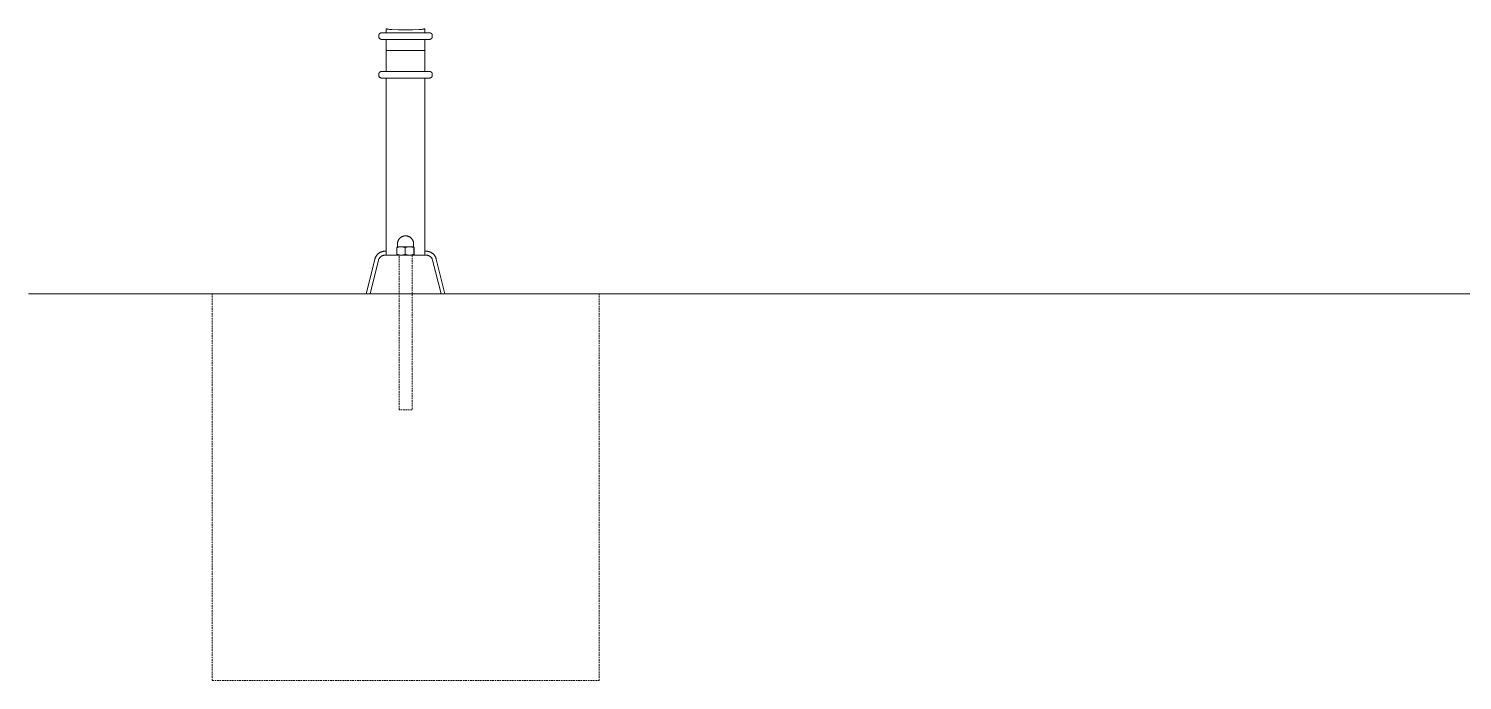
# Model space of a CAD drawing. Header units: millimetres. Extents: x -67 to 4862, y -244 to 3199.
# Drawn here: x -24 to 1088, y 2011 to 2517 of the extents above; entities that cross this region are included whole.
import ezdxf

# ---------------------------------------------------------------- set-up
doc = ezdxf.new("R2010")
doc.units = ezdxf.units.MM
doc.linetypes.add('HIDDEN', pattern=[1.905, 1.27, -0.635])
doc.layers.add('ZANO_R', color=7, linetype='Continuous', lineweight=0)
doc.layers.add('ZANO_R_przerywana', color=7, linetype='HIDDEN', lineweight=0)

msp = doc.modelspace()

# ---------------------------------------------------------------- linework, layer by layer
at = {"layer": 'ZANO_R'}
for p, q in [((248.9, 2513), (249, 2513)), ((249, 2513), (249, 2513.1)), ((249, 2513.1), (249.1, 2513.1)), ((249.1, 2513.1), (249.2, 2513.1)), ((249.2, 2513.1), (249.2, 2513.2)), ((249.2, 2513.2), (249.3, 2513.2)), ((249.3, 2513.2), (249.3, 2513.2)), ((249.3, 2513.2), (249.4, 2513.2)), ((249.4, 2513.2), (249.5, 2513.3)), ((249.5, 2513.3), (249.5, 2513.3)), ((249.5, 2513.3), (249.6, 2513.3)), ((249.6, 2513.3), (249.7, 2513.3)), ((249.7, 2513.3), (249.7, 2513.3)), ((249.7, 2513.3), (249.8, 2513.3)), ((249.8, 2513.3), (249.9, 2513.3)), ((249.9, 2513.3), (249.9, 2513.3)), ((249.9, 2513.3), (250, 2513.3)), ((287.5, 2513.3), (250, 2513.3)), ((253.8, 2514.8), (253.8, 2516.6)), ((253.8, 2516.6), (253.8, 2516.6)), ((253.8, 2516.6), (253.8, 2516.6)), ((253.8, 2516.6), (253.8, 2516.6)), ((253.8, 2516.6), (253.8, 2516.6)), ((253.8, 2516.6), (253.8, 2516.6)), ((253.8, 2516.6), (253.8, 2516.6)), ((253.8, 2516.6), (253.8, 2516.6)), ((253.8, 2516.6), (253.8, 2516.6)), ((253.8, 2516.6), (253.8, 2516.6)), ((253.8, 2516.6), (253.8, 2516.6)), ((253.8, 2516.6), (253.8, 2516.6)), ((253.8, 2516.6), (253.8, 2516.6)), ((253.8, 2516.6), (253.8, 2516.6)), ((253.8, 2516.6), (253.8, 2516.6)), ((253.8, 2516.6), (253.8, 2516.6)), ((253.8, 2516.6), (253.8, 2516.6)), ((253.8, 2516.6), (253.8, 2516.6)), ((253.8, 2516.6), (253.8, 2516.6)), ((253.8, 2516.6), (253.8, 2516.6)), ((253.8, 2516.6), (253.8, 2516.6)), ((253.8, 2516.6), (253.8, 2516.6)), ((253.8, 2516.6), (253.8, 2516.6)), ((253.8, 2516.6), (253.8, 2516.6)), ((253.8, 2516.6), (253.8, 2516.6)), ((253.8, 2516.6), (253.8, 2516.6)), ((253.8, 2516.6), (253.8, 2516.6)), ((253.8, 2516.6), (253.8, 2516.6)), ((253.8, 2516.6), (253.8, 2516.6)), ((253.8, 2516.6), (253.8, 2516.6)), ((253.8, 2516.6), (253.8, 2516.6)), ((253.8, 2516.6), (253.8, 2516.6)), ((253.8, 2516.6), (253.8, 2516.6)), ((253.8, 2516.6), (253.8, 2516.6)), ((253.8, 2516.6), (253.8, 2516.6)), ((253.8, 2516.6), (253.8, 2516.6)), ((253.8, 2516.6), (253.8, 2516.6)), ((253.8, 2516.6), (253.8, 2516.6)), ((253.8, 2516.6), (253.8, 2516.6)), ((253.8, 2516.6), (253.8, 2516.5)), ((253.8, 2516.5), (253.8, 2516.5)), ((253.8, 2516.5), (253.8, 2516.5)), ((253.8, 2516.5), (253.8, 2516.5)), ((253.8, 2516.5), (253.9, 2516.5)), ((253.8, 2513.3), (253.8, 2514.8)), ((253.9, 2516.5), (253.9, 2516.5)), ((253.9, 2516.5), (253.9, 2516.5)), ((253.9, 2516.5), (253.9, 2516.5)), ((253.9, 2516.5), (253.9, 2516.5)), ((253.9, 2516.5), (253.9, 2516.5)), ((253.9, 2516.5), (254, 2516.5)), ((254, 2516.5), (254, 2516.5)), ((254, 2516.5), (254, 2516.5)), ((254, 2516.5), (254.1, 2516.4)), ((254.1, 2516.4), (254.2, 2516.4)), ((254.2, 2516.4), (254.3, 2516.4)), ((254.3, 2516.4), (254.4, 2516.4)), ((254.4, 2516.4), (254.6, 2516.3)), ((254.6, 2516.3), (254.9, 2516.3)), ((254.9, 2516.3), (255.6, 2516.2)), ((255.6, 2516.2), (256.3, 2516.1)), ((256.3, 2516.1), (258.1, 2516)), ((258.1, 2516), (263.4, 2515.7)), ((263.4, 2515.7), (268.8, 2515.7)), ((268.8, 2515.7), (274.1, 2515.7)), ((274.1, 2515.7), (279.4, 2516)), ((279.4, 2516), (281.2, 2516.1)), ((281.2, 2516.1), (281.9, 2516.2)), ((281.9, 2516.2), (282.6, 2516.3)), ((282.6, 2516.3), (282.9, 2516.3)), ((282.9, 2516.3), (283.1, 2516.4)), ((283.1, 2516.4), (283.2, 2516.4)), ((283.2, 2516.4), (283.3, 2516.4)), ((283.3, 2516.4), (283.4, 2516.4)), ((283.4, 2516.4), (283.5, 2516.5)), ((283.5, 2516.5), (283.5, 2516.5)), ((283.5, 2516.5), (283.5, 2516.5)), ((283.5, 2516.5), (283.6, 2516.5)), ((283.6, 2516.5), (283.6, 2516.5)), ((283.6, 2516.5), (283.6, 2516.5)), ((283.6, 2516.5), (283.6, 2516.5)), ((283.6, 2516.5), (283.6, 2516.5)), ((283.6, 2516.5), (283.6, 2516.5)), ((283.6, 2516.5), (283.7, 2516.5)), ((283.7, 2516.5), (283.7, 2516.6)), ((283.7, 2516.6), (283.7, 2516.6)), ((283.7, 2516.6), (283.7, 2516.6)), ((283.7, 2516.6), (283.7, 2516.6)), ((283.7, 2516.6), (283.7, 2516.6)), ((283.7, 2516.6), (283.7, 2516.6)), ((283.7, 2516.6), (283.7, 2516.6)), ((283.7, 2516.6), (283.7, 2516.6)), ((283.7, 2516.6), (283.7, 2516.6)), ((283.7, 2516.6), (283.7, 2516.6)), ((283.7, 2516.6), (283.7, 2516.6)), ((283.7, 2516.6), (283.7, 2516.6)), ((283.7, 2516.6), (283.7, 2516.6)), ((283.7, 2516.6), (283.7, 2516.6)), ((283.7, 2516.6), (283.7, 2516.6)), ((283.7, 2516.6), (283.7, 2516.6)), ((283.7, 2516.6), (283.7, 2516.6)), ((283.7, 2516.6), (283.7, 2516.6)), ((283.7, 2516.6), (283.7, 2516.6)), ((283.7, 2516.6), (283.7, 2516.6)), ((283.7, 2516.6), (283.7, 2516.6)), ((283.7, 2516.6), (283.7, 2516.6)), ((283.7, 2516.6), (283.7, 2516.6)), ((283.7, 2516.6), (283.7, 2516.6)), ((283.7, 2516.6), (283.7, 2516.6)), ((283.7, 2516.6), (283.7, 2516.6)), ((283.7, 2516.6), (283.7, 2516.6)), ((283.7, 2516.6), (283.7, 2516.6)), ((283.7, 2516.5), (283.7, 2516.5)), ((283.7, 2516.5), (283.7, 2516.5)), ((283.7, 2516.5), (283.7, 2516.5)), ((283.7, 2514.8), (283.7, 2516.6)), ((283.7, 2516.6), (283.7, 2516.6)), ((283.7, 2516.6), (283.7, 2516.6)), ((283.7, 2516.6), (283.7, 2516.6)), ((283.7, 2516.6), (283.7, 2516.6)), ((283.7, 2516.6), (283.7, 2516.6)), ((283.7, 2516.6), (283.7, 2516.6)), ((283.7, 2516.6), (283.7, 2516.6)), ((283.7, 2516.6), (283.7, 2516.6)), ((283.7, 2516.6), (283.7, 2516.6)), ((283.7, 2516.6), (283.7, 2516.6)), ((283.7, 2516.6), (283.7, 2516.6)), ((283.7, 2513.3), (283.7, 2514.8)), ((287.6, 2513.3), (287.5, 2513.3)), ((287.7, 2513.3), (287.6, 2513.3)), ((287.6, 2513.3), (287.6, 2513.3)), ((287.8, 2513.3), (287.7, 2513.3)), ((287.9, 2513.3), (287.8, 2513.3)), ((287.8, 2513.3), (287.8, 2513.3)), ((288, 2513.3), (287.9, 2513.3)), ((288.1, 2513.2), (288, 2513.3)), ((288, 2513.3), (288, 2513.3)), ((288.2, 2513.2), (288.1, 2513.2)), ((288.3, 2513.2), (288.2, 2513.2)), ((288.2, 2513.2), (288.2, 2513.2)), ((288.4, 2513.1), (288.3, 2513.2)), ((288.5, 2513.1), (288.4, 2513.1)), ((288.4, 2513.1), (288.4, 2513.1)), ((288.5, 2513), (288.5, 2513.1)), ((288.6, 2513), (288.5, 2513)), ((248, 2511.6), (248, 2511.7)), ((248, 2511.7), (248.1, 2511.7)), ((248, 2511.5), (248, 2511.6)), ((248, 2511.4), (248, 2511.5)), ((248, 2511.5), (248, 2511.5)), ((248, 2511.3), (248, 2511.4)), ((248, 2510.3), (248, 2511.3)), ((248, 2510.3), (248, 2510.3)), ((248, 2510.3), (248, 2510.2)), ((248, 2510.2), (248, 2510.1)), ((248, 2510.1), (248, 2510.1)), ((248, 2510.1), (248, 2510)), ((248, 2510), (248.1, 2509.9)), ((248.1, 2512), (248.2, 2512.1)), ((248.1, 2511.9), (248.1, 2512)), ((248.1, 2511.8), (248.1, 2511.9)), ((248.1, 2511.9), (248.1, 2511.9)), ((248.1, 2511.7), (248.1, 2511.8)), ((248.1, 2509.9), (248.1, 2509.9)), ((248.1, 2509.9), (248.1, 2509.8)), ((248.1, 2509.8), (248.1, 2509.7)), ((248.1, 2509.7), (248.1, 2509.7)), ((248.1, 2509.7), (248.2, 2509.6)), ((248.2, 2512.2), (248.2, 2512.3)), ((248.2, 2512.3), (248.3, 2512.3)), ((248.2, 2512.1), (248.2, 2512.2)), ((248.2, 2512.1), (248.2, 2512.1)), ((248.2, 2509.6), (248.2, 2509.5)), ((248.2, 2509.5), (248.2, 2509.5)), ((248.2, 2509.5), (248.2, 2509.4)), ((248.2, 2509.4), (248.3, 2509.4)), ((248.3, 2512.4), (248.4, 2512.5)), ((248.3, 2512.3), (248.3, 2512.4)), ((248.3, 2512.4), (248.3, 2512.4)), ((248.3, 2509.4), (248.3, 2509.3)), ((248.3, 2509.3), (248.3, 2509.2)), ((248.3, 2509.2), (248.4, 2509.2)), ((248.4, 2512.5), (248.5, 2512.6)), ((248.4, 2512.5), (248.4, 2512.5)), ((248.4, 2509.2), (248.4, 2509.1)), ((248.4, 2509.1), (248.5, 2509.1)), ((248.5, 2512.6), (248.6, 2512.7)), ((248.5, 2512.6), (248.5, 2512.6)), ((248.5, 2509.1), (248.5, 2509)), ((248.5, 2509), (248.6, 2509)), ((248.6, 2512.7), (248.6, 2512.8)), ((248.6, 2512.8), (248.7, 2512.8)), ((248.6, 2512.7), (248.6, 2512.7)), ((248.6, 2509), (248.6, 2508.9)), ((248.6, 2508.9), (248.6, 2508.9)), ((248.6, 2508.9), (248.7, 2508.8)), ((248.7, 2512.8), (248.8, 2512.9)), ((248.7, 2508.8), (248.8, 2508.8)), ((248.8, 2512.9), (248.9, 2513)), ((248.8, 2512.9), (248.8, 2512.9)), ((248.8, 2508.8), (248.8, 2508.7)), ((248.8, 2508.7), (248.9, 2508.7)), ((248.9, 2513), (248.9, 2513)), ((248.9, 2508.7), (248.9, 2508.7)), ((248.9, 2508.7), (249, 2508.6)), ((249, 2508.6), (249, 2508.6)), ((249, 2508.6), (249.1, 2508.6)), ((249.1, 2508.6), (249.2, 2508.5)), ((249.2, 2508.5), (249.2, 2508.5)), ((249.2, 2508.5), (249.3, 2508.5)), ((249.3, 2508.5), (249.3, 2508.4)), ((249.3, 2508.4), (249.4, 2508.4)), ((249.4, 2508.4), (249.5, 2508.4)), ((249.5, 2508.4), (249.5, 2508.4)), ((249.5, 2508.4), (249.6, 2508.4)), ((249.6, 2508.4), (249.7, 2508.4)), ((249.7, 2508.4), (249.7, 2508.4)), ((249.7, 2508.4), (249.8, 2508.3)), ((249.8, 2508.3), (249.9, 2508.3)), ((249.9, 2508.3), (249.9, 2508.3)), ((249.9, 2508.3), (250, 2508.3)), ((287.5, 2508.3), (250, 2508.3)), ((253.8, 2499.8), (253.8, 2508.3)), ((283.7, 2499.8), (283.7, 2508.3)), ((287.6, 2508.3), (287.5, 2508.3)), ((287.7, 2508.3), (287.6, 2508.3)), ((287.6, 2508.3), (287.6, 2508.3)), ((287.8, 2508.4), (287.7, 2508.3)), ((287.9, 2508.4), (287.8, 2508.4)), ((287.8, 2508.4), (287.8, 2508.4)), ((288, 2508.4), (287.9, 2508.4)), ((288.1, 2508.4), (288, 2508.4)), ((288, 2508.4), (288, 2508.4)), ((288.2, 2508.4), (288.1, 2508.4)), ((288.3, 2508.5), (288.2, 2508.5)), ((288.2, 2508.5), (288.2, 2508.4)), ((288.4, 2508.5), (288.3, 2508.5)), ((288.5, 2508.6), (288.4, 2508.6)), ((288.4, 2508.6), (288.4, 2508.5)), ((288.6, 2508.7), (288.5, 2508.6)), ((288.5, 2508.6), (288.5, 2508.6)), ((288.7, 2512.9), (288.6, 2513)), ((288.6, 2513), (288.6, 2513)), ((288.7, 2508.7), (288.6, 2508.7)), ((288.6, 2508.7), (288.6, 2508.7)), ((288.8, 2512.9), (288.7, 2512.9)), ((288.8, 2508.8), (288.7, 2508.7)), ((288.8, 2512.8), (288.8, 2512.9)), ((288.9, 2512.8), (288.8, 2512.8)), ((288.9, 2508.9), (288.8, 2508.8)), ((288.8, 2508.8), (288.8, 2508.8)), ((288.9, 2512.7), (288.9, 2512.8)), ((289, 2512.7), (288.9, 2512.7)), ((289, 2509), (288.9, 2508.9)), ((288.9, 2508.9), (288.9, 2508.9)), ((289, 2512.6), (289, 2512.7)), ((289.1, 2512.5), (289, 2512.6)), ((289, 2512.6), (289, 2512.6)), ((289.1, 2509.1), (289, 2509.1)), ((289, 2509.1), (289, 2509)), ((289, 2509), (289, 2509)), ((289.2, 2512.4), (289.1, 2512.5)), ((289.1, 2512.5), (289.1, 2512.5)), ((289.2, 2509.2), (289.1, 2509.2)), ((289.1, 2509.2), (289.1, 2509.1)), ((289.2, 2512.3), (289.2, 2512.4)), ((289.2, 2512.4), (289.2, 2512.4)), ((289.3, 2512.3), (289.2, 2512.3)), ((289.3, 2509.4), (289.2, 2509.4)), ((289.2, 2509.4), (289.2, 2509.3)), ((289.2, 2509.3), (289.2, 2509.2)), ((289.3, 2512.2), (289.3, 2512.3)), ((289.3, 2512.1), (289.3, 2512.2)), ((289.4, 2512.1), (289.3, 2512.1)), ((289.4, 2509.6), (289.3, 2509.5)), ((289.3, 2509.5), (289.3, 2509.5)), ((289.3, 2509.5), (289.3, 2509.4)), ((289.4, 2512), (289.4, 2512.1)), ((289.4, 2511.9), (289.4, 2512)), ((289.4, 2511.8), (289.4, 2511.9)), ((289.4, 2511.9), (289.4, 2511.9)), ((289.5, 2511.7), (289.4, 2511.8)), ((289.5, 2509.9), (289.4, 2509.9)), ((289.4, 2509.9), (289.4, 2509.8)), ((289.4, 2509.8), (289.4, 2509.7)), ((289.4, 2509.7), (289.4, 2509.7)), ((289.4, 2509.7), (289.4, 2509.6)), ((289.5, 2511.6), (289.5, 2511.7)), ((289.5, 2511.7), (289.5, 2511.7)), ((289.5, 2511.5), (289.5, 2511.6)), ((289.5, 2511.4), (289.5, 2511.5)), ((289.5, 2511.5), (289.5, 2511.5)), ((289.5, 2511.3), (289.5, 2511.4)), ((289.5, 2510.3), (289.5, 2511.3)), ((289.5, 2510.3), (289.5, 2510.3)), ((289.5, 2510.3), (289.5, 2510.2)), ((289.5, 2510.2), (289.5, 2510.1)), ((289.5, 2510.1), (289.5, 2510.1)), ((289.5, 2510.1), (289.5, 2510)), ((289.5, 2510), (289.5, 2509.9)), ((253.8, 2499.8), (253.8, 2499.5)), ((283.7, 2499.8), (253.8, 2499.8)), ((253.8, 2495.3), (253.8, 2499.5)), ((253.8, 2495.3), (253.8, 2483.3)), ((283.7, 2499.8), (283.7, 2499.5)), ((283.7, 2495.3), (283.7, 2499.5)), ((283.7, 2495.3), (283.7, 2483.3)), ((248, 2481.6), (248, 2481.7)), ((248, 2481.7), (248.1, 2481.7)), ((248, 2481.5), (248, 2481.6)), ((248, 2481.4), (248, 2481.5)), ((248, 2481.5), (248, 2481.5)), ((248, 2481.3), (248, 2481.4)), ((248, 2480.3), (248, 2481.3)), ((248, 2480.3), (248, 2480.3)), ((248, 2480.3), (248, 2480.2)), ((248, 2480.2), (248, 2480.1)), ((248, 2480.1), (248, 2480.1)), ((248, 2480.1), (248, 2480)), ((248, 2480), (248.1, 2479.9)), ((248.1, 2482), (248.2, 2482.1)), ((248.1, 2481.9), (248.1, 2482)), ((248.1, 2481.8), (248.1, 2481.9)), ((248.1, 2481.9), (248.1, 2481.9)), ((248.1, 2481.7), (248.1, 2481.8)), ((248.1, 2479.9), (248.1, 2479.9)), ((248.1, 2479.9), (248.1, 2479.8)), ((248.1, 2479.8), (248.1, 2479.7)), ((248.1, 2479.7), (248.1, 2479.7)), ((248.2, 2482.2), (248.2, 2482.3)), ((248.2, 2482.3), (248.3, 2482.3)), ((248.2, 2482.1), (248.2, 2482.2)), ((248.2, 2482.1), (248.2, 2482.1)), ((248.3, 2482.4), (248.4, 2482.5)), ((248.3, 2482.3), (248.3, 2482.4)), ((248.3, 2482.4), (248.3, 2482.4)), ((248.4, 2482.5), (248.5, 2482.6)), ((248.4, 2482.5), (248.4, 2482.5)), ((248.5, 2482.6), (248.6, 2482.7)), ((248.5, 2482.6), (248.5, 2482.6)), ((248.6, 2482.7), (248.6, 2482.8)), ((248.6, 2482.8), (248.7, 2482.8)), ((248.6, 2482.7), (248.6, 2482.7)), ((248.7, 2482.8), (248.8, 2482.9)), ((248.8, 2482.9), (248.9, 2483)), ((248.8, 2482.9), (248.8, 2482.9)), ((248.9, 2483), (248.9, 2483)), ((248.9, 2483), (249, 2483)), ((249, 2483), (249, 2483.1)), ((249, 2483.1), (249.1, 2483.1)), ((249.1, 2483.1), (249.2, 2483.1)), ((249.2, 2483.1), (249.2, 2483.2)), ((249.2, 2483.2), (249.3, 2483.2)), ((249.3, 2483.2), (249.3, 2483.2)), ((249.3, 2483.2), (249.4, 2483.2)), ((249.4, 2483.2), (249.5, 2483.3)), ((249.5, 2483.3), (249.5, 2483.3)), ((249.5, 2483.3), (249.6, 2483.3)), ((249.6, 2483.3), (249.7, 2483.3)), ((249.7, 2483.3), (249.7, 2483.3)), ((249.7, 2483.3), (249.8, 2483.3)), ((249.8, 2483.3), (249.9, 2483.3)), ((249.9, 2483.3), (249.9, 2483.3)), ((249.9, 2483.3), (250, 2483.3)), ((287.5, 2483.3), (250, 2483.3)), ((287.6, 2483.3), (287.5, 2483.3)), ((287.7, 2483.3), (287.6, 2483.3)), ((287.6, 2483.3), (287.6, 2483.3)), ((287.8, 2483.3), (287.7, 2483.3)), ((287.9, 2483.3), (287.8, 2483.3)), ((287.8, 2483.3), (287.8, 2483.3)), ((288, 2483.3), (287.9, 2483.3)), ((288.1, 2483.2), (288, 2483.3)), ((288, 2483.3), (288, 2483.3)), ((288.2, 2483.2), (288.1, 2483.2)), ((288.3, 2483.2), (288.2, 2483.2)), ((288.2, 2483.2), (288.2, 2483.2)), ((288.4, 2483.1), (288.3, 2483.2)), ((288.5, 2483.1), (288.4, 2483.1)), ((288.4, 2483.1), (288.4, 2483.1)), ((288.5, 2483), (288.5, 2483.1)), ((288.6, 2483), (288.5, 2483)), ((288.7, 2482.9), (288.6, 2483)), ((288.6, 2483), (288.6, 2483)), ((288.8, 2482.9), (288.7, 2482.9)), ((288.8, 2482.8), (288.8, 2482.9)), ((288.9, 2482.8), (288.8, 2482.8)), ((288.9, 2482.7), (288.9, 2482.8)), ((289, 2482.7), (288.9, 2482.7)), ((289, 2482.6), (289, 2482.7)), ((289.1, 2482.5), (289, 2482.6)), ((289, 2482.6), (289, 2482.6)), ((289.2, 2482.4), (289.1, 2482.5)), ((289.1, 2482.5), (289.1, 2482.5)), ((289.2, 2482.3), (289.2, 2482.4)), ((289.2, 2482.4), (289.2, 2482.4)), ((289.3, 2482.3), (289.2, 2482.3)), ((289.3, 2482.2), (289.3, 2482.3)), ((289.3, 2482.1), (289.3, 2482.2)), ((289.4, 2482.1), (289.3, 2482.1)), ((289.4, 2482), (289.4, 2482.1)), ((289.4, 2481.9), (289.4, 2482)), ((289.4, 2481.8), (289.4, 2481.9)), ((289.4, 2481.9), (289.4, 2481.9)), ((289.5, 2481.7), (289.4, 2481.8)), ((289.5, 2479.9), (289.4, 2479.9)), ((289.4, 2479.9), (289.4, 2479.8)), ((289.4, 2479.8), (289.4, 2479.7)), ((289.4, 2479.7), (289.4, 2479.7)), ((289.5, 2481.6), (289.5, 2481.7)), ((289.5, 2481.7), (289.5, 2481.7)), ((289.5, 2481.5), (289.5, 2481.6)), ((289.5, 2481.4), (289.5, 2481.5)), ((289.5, 2481.5), (289.5, 2481.5)), ((289.5, 2481.3), (289.5, 2481.4)), ((289.5, 2480.3), (289.5, 2481.3)), ((289.5, 2480.3), (289.5, 2480.3)), ((289.5, 2480.3), (289.5, 2480.2)), ((289.5, 2480.2), (289.5, 2480.1)), ((289.5, 2480.1), (289.5, 2480.1)), ((289.5, 2480.1), (289.5, 2480)), ((289.5, 2480), (289.5, 2479.9)), ((248.1, 2479.7), (248.2, 2479.6)), ((248.2, 2479.6), (248.2, 2479.5)), ((248.2, 2479.5), (248.2, 2479.5)), ((248.2, 2479.5), (248.2, 2479.4)), ((248.2, 2479.4), (248.3, 2479.4)), ((248.3, 2479.4), (248.3, 2479.3)), ((248.3, 2479.3), (248.3, 2479.2)), ((248.3, 2479.2), (248.4, 2479.2)), ((248.4, 2479.2), (248.4, 2479.1)), ((248.4, 2479.1), (248.5, 2479.1)), ((248.5, 2479.1), (248.5, 2479)), ((248.5, 2479), (248.6, 2479)), ((248.6, 2479), (248.6, 2478.9)), ((248.6, 2478.9), (248.6, 2478.9)), ((248.6, 2478.9), (248.7, 2478.8)), ((248.7, 2478.8), (248.8, 2478.8)), ((248.8, 2478.8), (248.8, 2478.7)), ((248.8, 2478.7), (248.9, 2478.7)), ((248.9, 2478.7), (248.9, 2478.7)), ((248.9, 2478.7), (249, 2478.6)), ((249, 2478.6), (249, 2478.6)), ((249, 2478.6), (249.1, 2478.6)), ((249.1, 2478.6), (249.2, 2478.5)), ((249.2, 2478.5), (249.2, 2478.5)), ((249.2, 2478.5), (249.3, 2478.5)), ((249.3, 2478.5), (249.3, 2478.4)), ((249.3, 2478.4), (249.4, 2478.4)), ((249.4, 2478.4), (249.5, 2478.4)), ((249.5, 2478.4), (249.5, 2478.4)), ((249.5, 2478.4), (249.6, 2478.4)), ((249.6, 2478.4), (249.7, 2478.4)), ((249.7, 2478.4), (249.7, 2478.4)), ((249.7, 2478.4), (249.8, 2478.3)), ((249.8, 2478.3), (249.9, 2478.3)), ((249.9, 2478.3), (249.9, 2478.3)), ((249.9, 2478.3), (250, 2478.3)), ((287.5, 2478.3), (250, 2478.3)), ((253.8, 2478.3), (253.8, 2340.7)), ((283.7, 2478.3), (283.7, 2340.7)), ((287.6, 2478.3), (287.5, 2478.3)), ((287.7, 2478.3), (287.6, 2478.3)), ((287.6, 2478.3), (287.6, 2478.3)), ((287.8, 2478.4), (287.7, 2478.3)), ((287.9, 2478.4), (287.8, 2478.4)), ((287.8, 2478.4), (287.8, 2478.4)), ((288, 2478.4), (287.9, 2478.4)), ((288.1, 2478.4), (288, 2478.4)), ((288, 2478.4), (288, 2478.4)), ((288.2, 2478.4), (288.1, 2478.4)), ((288.3, 2478.5), (288.2, 2478.5)), ((288.2, 2478.5), (288.2, 2478.4)), ((288.4, 2478.5), (288.3, 2478.5)), ((288.5, 2478.6), (288.4, 2478.6)), ((288.4, 2478.6), (288.4, 2478.5)), ((288.6, 2478.7), (288.5, 2478.6)), ((288.5, 2478.6), (288.5, 2478.6)), ((288.7, 2478.7), (288.6, 2478.7)), ((288.6, 2478.7), (288.6, 2478.7)), ((288.8, 2478.8), (288.7, 2478.7)), ((288.9, 2478.9), (288.8, 2478.8)), ((288.8, 2478.8), (288.8, 2478.8)), ((289, 2479), (288.9, 2478.9)), ((288.9, 2478.9), (288.9, 2478.9)), ((289.1, 2479.1), (289, 2479.1)), ((289, 2479.1), (289, 2479)), ((289, 2479), (289, 2479)), ((289.2, 2479.2), (289.1, 2479.2)), ((289.1, 2479.2), (289.1, 2479.1)), ((289.3, 2479.4), (289.2, 2479.4)), ((289.2, 2479.4), (289.2, 2479.3)), ((289.2, 2479.3), (289.2, 2479.2)), ((289.4, 2479.6), (289.3, 2479.5)), ((289.3, 2479.5), (289.3, 2479.5)), ((289.3, 2479.5), (289.3, 2479.4)), ((289.4, 2479.7), (289.4, 2479.6)), ((262.1, 2346.7), (262.2, 2347.3)), ((262.4, 2346.8), (262.1, 2346.7)), ((262.1, 2341.4), (262.1, 2346.7)), ((262.2, 2347.3), (262.3, 2347.3)), ((262.3, 2347.3), (262.3, 2347.3)), ((262.3, 2347.3), (262.3, 2347.3)), ((262.3, 2347.3), (262.3, 2347.3)), ((262.3, 2347.3), (262.3, 2347.3)), ((262.3, 2347.3), (262.3, 2347.3)), ((262.3, 2347.3), (262.3, 2347.3)), ((262.3, 2347.3), (262.4, 2347.3)), ((262.4, 2347.3), (262.4, 2347.3)), ((262.4, 2347.3), (262.4, 2347.3)), ((262.4, 2347.3), (262.4, 2347.3)), ((262.4, 2347.3), (262.4, 2347.3)), ((262.4, 2347.3), (262.4, 2347.3)), ((262.4, 2347.3), (262.4, 2347.3)), ((262.4, 2347.3), (262.4, 2347.3)), ((262.4, 2347.3), (262.4, 2347.3)), ((262.4, 2347.3), (262.4, 2347.3)), ((262.4, 2347.3), (262.4, 2347.3)), ((262.4, 2347.3), (262.4, 2347.3)), ((262.4, 2347.3), (262.4, 2347.3)), ((262.4, 2347.3), (262.4, 2347.3)), ((262.4, 2347.3), (262.4, 2347.3)), ((262.4, 2347.3), (262.5, 2347.3)), ((262.4, 2347.3), (263, 2347.3)), ((262.7, 2346.9), (262.4, 2346.8)), ((262.5, 2350.2), (262.6, 2350.4)), ((262.5, 2350), (262.5, 2350.2)), ((262.5, 2349.8), (262.5, 2350)), ((262.5, 2349.6), (262.5, 2349.8)), ((262.5, 2347.4), (262.5, 2349.6)), ((262.5, 2347.3), (262.5, 2347.4)), ((262.5, 2347.4), (262.5, 2347.4)), ((262.5, 2347.4), (262.5, 2347.4)), ((262.5, 2347.4), (262.5, 2347.4)), ((262.5, 2347.4), (262.5, 2347.4)), ((262.5, 2347.4), (262.5, 2347.4)), ((262.5, 2347.4), (262.5, 2347.4)), ((262.5, 2347.4), (262.5, 2347.4)), ((262.5, 2347.4), (262.5, 2347.4)), ((262.5, 2347.4), (262.5, 2347.4)), ((262.5, 2347.4), (262.5, 2347.4)), ((262.5, 2347.4), (262.5, 2347.4)), ((262.5, 2347.4), (262.5, 2347.4)), ((262.5, 2347.4), (262.5, 2347.4)), ((262.5, 2347.4), (262.5, 2347.4)), ((262.5, 2347.4), (262.5, 2347.4)), ((262.5, 2347.4), (262.5, 2347.4)), ((262.5, 2347.4), (262.5, 2347.4)), ((262.5, 2347.4), (262.5, 2347.4)), ((262.5, 2347.4), (262.5, 2347.4)), ((262.5, 2347.4), (262.5, 2347.4)), ((262.5, 2347.4), (262.5, 2347.4)), ((262.5, 2347.3), (262.5, 2347.3)), ((262.5, 2347.3), (262.5, 2347.3)), ((262.5, 2347.3), (262.5, 2347.3)), ((262.5, 2347.3), (262.5, 2347.3)), ((262.5, 2347.3), (262.5, 2347.3)), ((262.5, 2347.3), (262.5, 2347.3)), ((262.6, 2350.8), (262.7, 2351)), ((262.6, 2350.6), (262.6, 2350.8)), ((262.6, 2350.4), (262.6, 2350.6)), ((262.7, 2351.2), (262.8, 2351.5)), ((262.7, 2351), (262.7, 2351.2)), ((263, 2347), (262.7, 2346.9)), ((262.8, 2351.5), (262.9, 2351.7)), ((262.9, 2351.9), (263, 2352.1)), ((262.9, 2351.7), (262.9, 2351.9)), ((263, 2352.1), (263.1, 2352.2)), ((263, 2347.3), (265.2, 2347.3)), ((263.4, 2347.1), (263, 2347)), ((263.1, 2352.2), (263.2, 2352.4)), ((263.2, 2352.4), (263.3, 2352.6)), ((263.3, 2352.6), (263.4, 2352.8)), ((263.4, 2352.8), (263.5, 2353)), ((263.7, 2347.2), (263.4, 2347.1)), ((263.5, 2353), (263.6, 2353.2)), ((263.6, 2353.2), (263.8, 2353.3)), ((264, 2347.2), (263.7, 2347.2)), ((263.8, 2353.3), (263.9, 2353.5)), ((263.9, 2353.5), (264, 2353.7)), ((264, 2353.7), (264.2, 2353.8)), ((264.3, 2347.2), (264, 2347.2)), ((264.2, 2353.8), (264.3, 2354)), ((264.3, 2354), (264.5, 2354.1)), ((264.6, 2347.3), (264.3, 2347.2)), ((264.5, 2354.1), (264.6, 2354.3)), ((264.6, 2354.3), (264.8, 2354.4)), ((265, 2347.3), (264.6, 2347.3)), ((264.8, 2354.4), (265, 2354.5)), ((265, 2354.5), (265.1, 2354.7)), ((265.3, 2347.3), (265, 2347.3)), ((265.1, 2354.7), (265.3, 2354.8)), ((265.3, 2354.8), (265.5, 2354.9)), ((265.6, 2347.3), (265.3, 2347.3)), ((265.4, 2347.3), (271.7, 2347.3)), ((265.5, 2354.9), (265.7, 2355)), ((265.9, 2347.3), (265.6, 2347.3)), ((265.7, 2355), (265.9, 2355.1)), ((265.9, 2355.1), (266.1, 2355.2)), ((266.3, 2347.2), (265.9, 2347.3)), ((266.1, 2355.2), (266.3, 2355.3)), ((266.3, 2355.3), (266.5, 2355.4)), ((266.6, 2347.2), (266.3, 2347.2)), ((266.5, 2355.4), (266.7, 2355.4)), ((266.9, 2347.2), (266.6, 2347.2)), ((266.7, 2355.4), (266.9, 2355.5)), ((266.9, 2355.5), (267.1, 2355.6)), ((267.2, 2347.1), (266.9, 2347.2)), ((267.1, 2355.6), (267.3, 2355.6)), ((267.5, 2347), (267.2, 2347.1)), ((267.3, 2355.6), (267.5, 2355.7)), ((267.5, 2355.7), (267.7, 2355.7)), ((267.8, 2346.9), (267.5, 2347)), ((267.7, 2355.7), (267.9, 2355.8)), ((268.1, 2346.8), (267.8, 2346.9)), ((267.9, 2355.8), (268.1, 2355.8)), ((268.1, 2355.8), (268.3, 2355.8)), ((268.5, 2346.7), (268.1, 2346.8)), ((268.3, 2355.8), (268.5, 2355.8)), ((268.5, 2355.8), (268.8, 2355.8)), ((268.8, 2346.8), (268.5, 2346.7)), ((268.5, 2346.7), (268.5, 2341.4)), ((268.8, 2355.8), (269, 2355.8)), ((269.1, 2346.9), (268.8, 2346.8)), ((269, 2355.8), (269.2, 2355.8)), ((269.4, 2347), (269.1, 2346.9)), ((269.2, 2355.8), (269.4, 2355.8)), ((269.4, 2355.8), (269.6, 2355.8)), ((269.8, 2347.1), (269.4, 2347)), ((269.6, 2355.8), (269.8, 2355.7)), ((269.8, 2355.7), (270, 2355.7)), ((270.1, 2347.2), (269.8, 2347.1)), ((270, 2355.7), (270.2, 2355.6)), ((270.4, 2347.2), (270.1, 2347.2)), ((270.2, 2355.6), (270.4, 2355.6)), ((270.4, 2355.6), (270.6, 2355.5)), ((270.8, 2347.2), (270.4, 2347.2)), ((270.6, 2355.5), (270.8, 2355.4)), ((270.8, 2355.4), (271, 2355.4)), ((271.1, 2347.3), (270.8, 2347.2)), ((271, 2355.4), (271.2, 2355.3)), ((271.4, 2347.3), (271.1, 2347.3)), ((271.2, 2355.3), (271.4, 2355.2)), ((271.4, 2355.2), (271.6, 2355.1)), ((271.8, 2347.3), (271.4, 2347.3)), ((271.6, 2355.1), (271.8, 2355)), ((271.8, 2355), (272, 2354.9)), ((272.1, 2347.3), (271.8, 2347.3)), ((271.9, 2347.3), (275.2, 2347.3)), ((272, 2354.9), (272.2, 2354.8)), ((272.5, 2347.3), (272.1, 2347.3)), ((272.2, 2354.8), (272.4, 2354.7)), ((272.4, 2354.7), (272.5, 2354.5)), ((272.5, 2354.5), (272.7, 2354.4)), ((272.8, 2347.2), (272.5, 2347.3)), ((272.7, 2354.4), (272.9, 2354.3)), ((273.1, 2347.2), (272.8, 2347.2)), ((272.9, 2354.3), (273, 2354.1)), ((273, 2354.1), (273.2, 2354)), ((273.5, 2347.2), (273.1, 2347.2)), ((273.2, 2354), (273.3, 2353.8)), ((273.3, 2353.8), (273.5, 2353.7)), ((273.5, 2353.7), (273.6, 2353.5)), ((273.8, 2347.1), (273.5, 2347.2)), ((273.6, 2353.5), (273.7, 2353.3)), ((273.7, 2353.3), (273.9, 2353.2)), ((274.1, 2347), (273.8, 2347.1)), ((273.9, 2353.2), (274, 2353)), ((274, 2353), (274.1, 2352.8)), ((274.1, 2352.8), (274.2, 2352.6)), ((274.5, 2346.9), (274.1, 2347)), ((274.2, 2352.6), (274.3, 2352.4)), ((274.3, 2352.4), (274.4, 2352.2)), ((274.4, 2352.2), (274.5, 2352.1)), ((274.5, 2352.1), (274.6, 2351.9)), ((274.8, 2346.8), (274.5, 2346.9)), ((274.6, 2351.9), (274.6, 2351.7)), ((274.6, 2351.7), (274.7, 2351.5)), ((274.7, 2351.5), (274.8, 2351.2)), ((274.8, 2351.2), (274.8, 2351)), ((274.8, 2351), (274.9, 2350.8)), ((275.1, 2346.7), (274.8, 2346.8)), ((274.9, 2350.8), (274.9, 2350.6)), ((274.9, 2350.6), (274.9, 2350.4)), ((274.9, 2350.4), (275, 2350.2)), ((275, 2350.2), (275, 2350)), ((275, 2350), (275, 2349.8)), ((275, 2349.8), (275, 2349.6)), ((275, 2349.6), (275, 2347.4)), ((275, 2347.4), (275, 2347.4)), ((275, 2347.4), (275, 2347.4)), ((275, 2347.4), (275, 2347.4)), ((275, 2347.4), (275, 2347.4)), ((275, 2347.4), (275, 2347.4)), ((275, 2347.4), (275, 2347.4)), ((275, 2347.4), (275, 2347.4)), ((275, 2347.4), (275, 2347.4)), ((275, 2347.4), (275, 2347.4)), ((275, 2347.4), (275, 2347.4)), ((275, 2347.4), (275, 2347.4)), ((275, 2347.4), (275, 2347.4)), ((275, 2347.4), (275, 2347.4)), ((275, 2347.4), (275, 2347.4)), ((275, 2347.4), (275, 2347.4)), ((275, 2347.4), (275, 2347.4)), ((275, 2347.4), (275, 2347.4)), ((275, 2347.4), (275, 2347.4)), ((275, 2347.4), (275, 2347.4)), ((275, 2347.4), (275, 2347.4)), ((275, 2347.4), (275, 2347.4)), ((275, 2347.4), (275, 2347.3)), ((275, 2347.3), (275, 2347.3)), ((275, 2347.3), (275, 2347.3)), ((275, 2347.3), (275, 2347.3)), ((275, 2347.3), (275, 2347.3)), ((275, 2347.3), (275, 2347.3)), ((275, 2347.3), (275.1, 2347.3)), ((275.1, 2347.3), (275.1, 2347.3)), ((275.1, 2347.3), (275.1, 2347.3)), ((275.1, 2347.3), (275.1, 2347.3)), ((275.1, 2347.3), (275.1, 2347.3)), ((275.1, 2347.3), (275.1, 2347.3)), ((275.1, 2347.3), (275.1, 2347.3)), ((275.1, 2347.3), (275.1, 2347.3)), ((275.1, 2347.3), (275.1, 2347.3)), ((275.1, 2347.3), (275.1, 2347.3)), ((275.1, 2347.3), (275.1, 2347.3)), ((275.1, 2347.3), (275.1, 2347.3)), ((275.1, 2347.3), (275.1, 2347.3)), ((275.1, 2347.3), (275.1, 2347.3)), ((275.1, 2347.3), (275.1, 2347.3)), ((275.1, 2347.3), (275.1, 2347.3)), ((275.2, 2347.3), (275.1, 2346.7)), ((275.1, 2341.4), (275.1, 2346.7)), ((275.4, 2346.7), (275.2, 2347.3)), ((275.4, 2341.4), (275.4, 2346.7)), ((238.3, 2310.9), (244.9, 2337.4)), ((241.3, 2310.7), (247.8, 2337)), ((244.9, 2337.6), (245, 2337.9)), ((244.9, 2337.4), (244.9, 2337.6)), ((245, 2337.9), (245.1, 2338.2)), ((245.1, 2338.4), (245.2, 2338.7)), ((245.1, 2338.2), (245.1, 2338.4)), ((245.2, 2338.7), (245.3, 2338.9)), ((245.3, 2338.9), (245.4, 2339.2)), ((245.4, 2339.2), (245.6, 2339.4)), ((245.6, 2339.4), (245.7, 2339.6)), ((245.7, 2339.6), (245.8, 2339.9)), ((245.8, 2339.9), (245.9, 2340.1)), ((245.9, 2340.1), (246.1, 2340.3)), ((246.1, 2340.3), (246.3, 2340.6)), ((246.3, 2340.6), (246.4, 2340.8)), ((246.4, 2340.8), (246.6, 2341)), ((246.6, 2341), (246.8, 2341.2)), ((246.8, 2341.2), (246.9, 2341.4)), ((246.9, 2341.4), (247.1, 2341.6)), ((247.1, 2341.6), (247.3, 2341.8)), ((247.3, 2341.8), (247.5, 2341.9)), ((247.5, 2341.9), (247.7, 2342.1)), ((247.7, 2342.1), (248, 2342.3)), ((248.1, 2337.9), (247.8, 2337.1)), ((247.8, 2337.1), (247.8, 2337)), ((248, 2342.3), (248.2, 2342.4)), ((248.1, 2337.9), (248.2, 2338)), ((248.1, 2337.9), (248.2, 2338)), ((248.2, 2342.4), (248.4, 2342.6)), ((248.2, 2338.1), (248.3, 2338.2)), ((248.3, 2338.2), (248.2, 2338.1)), ((248.2, 2338), (248.2, 2338.1)), ((248.2, 2338), (248.3, 2338.1)), ((248.3, 2338.3), (248.4, 2338.3)), ((248.4, 2338.3), (248.3, 2338.2)), ((248.3, 2338.1), (248.3, 2338.3)), ((248.4, 2342.6), (248.6, 2342.7)), ((248.4, 2338.3), (248.5, 2338.5)), ((248.5, 2338.5), (248.6, 2338.6)), ((248.6, 2342.7), (248.9, 2342.9)), ((248.6, 2338.6), (248.7, 2338.8)), ((248.7, 2338.8), (248.8, 2338.9)), ((248.8, 2338.9), (248.9, 2339)), ((248.9, 2342.9), (249.1, 2343)), ((248.9, 2339), (249, 2339.2)), ((249, 2339.2), (249.1, 2339.3)), ((249.1, 2343), (249.4, 2343.1)), ((249.1, 2339.3), (249.2, 2339.4)), ((249.2, 2339.4), (249.4, 2339.5)), ((249.4, 2343.1), (249.6, 2343.2)), ((249.4, 2339.5), (249.5, 2339.6)), ((249.5, 2339.6), (249.6, 2339.7)), ((249.6, 2343.2), (249.9, 2343.3)), ((249.6, 2339.7), (249.8, 2339.8)), ((249.8, 2339.8), (249.9, 2339.9)), ((249.9, 2343.3), (250.1, 2343.4)), ((249.9, 2339.9), (250.1, 2340)), ((250.1, 2343.4), (250.4, 2343.5)), ((250.1, 2340), (250.2, 2340.1)), ((250.2, 2340.1), (250.4, 2340.2)), ((250.4, 2343.5), (250.6, 2343.6)), ((250.4, 2340.2), (250.5, 2340.3)), ((250.5, 2340.3), (250.7, 2340.3)), ((250.6, 2343.6), (250.9, 2343.6)), ((250.7, 2340.3), (250.8, 2340.4)), ((250.8, 2340.4), (251, 2340.5)), ((250.9, 2343.6), (251.1, 2343.7)), ((251, 2340.5), (251.1, 2340.5)), ((251.1, 2343.7), (251.4, 2343.7)), ((251.1, 2340.5), (251.3, 2340.6)), ((251.3, 2340.6), (251.5, 2340.6)), ((251.4, 2343.7), (251.7, 2343.8)), ((251.5, 2340.6), (251.6, 2340.6)), ((251.6, 2340.6), (251.8, 2340.7)), ((251.7, 2343.8), (252, 2343.8)), ((251.8, 2340.7), (252, 2340.7)), ((252, 2343.8), (252.2, 2343.8)), ((252, 2340.7), (252.1, 2340.7)), ((252.1, 2340.7), (252.3, 2340.7)), ((252.2, 2343.8), (253.8, 2343.8)), ((252.3, 2340.7), (252.5, 2340.7)), ((252.5, 2340.7), (252.7, 2340.7)), ((252.7, 2340.7), (284.8, 2340.7)), ((261.8, 2340.8), (262.3, 2340.8)), ((262.4, 2341.3), (262.1, 2341.4)), ((262.2, 2340.8), (262.1, 2341.4)), ((262.3, 2340.8), (262.2, 2340.8)), ((262.3, 2340.8), (265.3, 2340.8)), ((262.7, 2341.2), (262.4, 2341.3)), ((263, 2341.1), (262.7, 2341.2)), ((263.4, 2341), (263, 2341.1)), ((263.7, 2341), (263.4, 2341)), ((264, 2340.9), (263.7, 2341)), ((264.3, 2340.9), (264, 2340.9)), ((264.6, 2340.8), (264.3, 2340.9)), ((265, 2340.8), (264.6, 2340.8)), ((265.3, 2340.8), (265, 2340.8)), ((265.3, 2340.8), (271.6, 2340.8)), ((265.6, 2340.8), (265.3, 2340.8)), ((265.9, 2340.8), (265.6, 2340.8)), ((266.3, 2340.9), (265.9, 2340.8)), ((266.6, 2340.9), (266.3, 2340.9)), ((266.9, 2341), (266.6, 2340.9)), ((267.2, 2341), (266.9, 2341)), ((267.5, 2341.1), (267.2, 2341)), ((267.8, 2341.2), (267.5, 2341.1)), ((268.1, 2341.3), (267.8, 2341.2)), ((268.5, 2341.4), (268.1, 2341.3)), ((268.5, 2341.4), (268.8, 2341.3)), ((268.8, 2341.3), (269.1, 2341.2)), ((269.1, 2341.2), (269.4, 2341.1)), ((269.4, 2341.1), (269.8, 2341)), ((269.8, 2341), (270.1, 2341)), ((270.1, 2341), (270.4, 2340.9)), ((270.4, 2340.9), (270.8, 2340.9)), ((270.8, 2340.9), (271.1, 2340.8)), ((271.1, 2340.8), (271.4, 2340.8)), ((271.4, 2340.8), (271.8, 2340.8)), ((271.8, 2340.8), (272.1, 2340.8)), ((271.9, 2340.8), (275.2, 2340.8)), ((272.1, 2340.8), (272.5, 2340.8)), ((272.5, 2340.8), (272.8, 2340.9)), ((272.8, 2340.9), (273.1, 2340.9)), ((273.1, 2340.9), (273.5, 2341)), ((273.5, 2341), (273.8, 2341)), ((273.8, 2341), (274.1, 2341.1)), ((274.1, 2341.1), (274.5, 2341.2)), ((274.5, 2341.2), (274.8, 2341.3)), ((274.8, 2341.3), (275.1, 2341.4)), ((275.1, 2341.4), (275.2, 2340.8)), ((275.2, 2340.8), (275.4, 2341.4)), ((275.3, 2340.8), (275.8, 2340.8)), ((283.7, 2343.8), (285, 2343.8)), ((284.8, 2340.7), (285, 2340.7)), ((285, 2343.8), (285.2, 2343.8)), ((285, 2340.7), (285.2, 2340.7)), ((285.2, 2343.8), (285.5, 2343.8)), ((285.2, 2340.7), (285.4, 2340.7)), ((285.4, 2340.7), (285.5, 2340.7)), ((285.5, 2343.8), (285.8, 2343.8)), ((285.5, 2340.7), (285.7, 2340.7)), ((285.7, 2340.7), (285.9, 2340.6)), ((285.8, 2343.8), (286.1, 2343.7)), ((285.9, 2340.6), (286, 2340.6)), ((286, 2340.6), (286.2, 2340.6)), ((286.1, 2343.7), (286.3, 2343.7)), ((286.2, 2340.6), (286.4, 2340.5)), ((286.3, 2343.7), (286.6, 2343.6)), ((286.4, 2340.5), (286.5, 2340.5)), ((286.5, 2340.5), (286.7, 2340.4)), ((286.6, 2343.6), (286.8, 2343.6)), ((286.7, 2340.4), (286.8, 2340.3)), ((286.8, 2343.6), (287.1, 2343.5)), ((286.8, 2340.3), (287, 2340.3)), ((287, 2340.3), (287.1, 2340.2)), ((287.1, 2343.5), (287.4, 2343.4)), ((287.1, 2340.2), (287.3, 2340.1)), ((287.3, 2340.1), (287.4, 2340)), ((287.4, 2343.4), (287.6, 2343.3)), ((287.4, 2340), (287.6, 2339.9)), ((287.6, 2343.3), (287.9, 2343.2)), ((287.6, 2339.9), (287.7, 2339.8)), ((287.7, 2339.8), (287.9, 2339.7)), ((287.9, 2343.2), (288.1, 2343.1)), ((287.9, 2339.7), (288, 2339.6)), ((288, 2339.6), (288.1, 2339.5)), ((288.1, 2343.1), (288.4, 2343)), ((288.1, 2339.5), (288.3, 2339.4)), ((288.3, 2339.4), (288.4, 2339.3)), ((288.4, 2343), (288.6, 2342.9)), ((288.4, 2339.3), (288.5, 2339.2)), ((288.5, 2339.2), (288.6, 2339)), ((288.6, 2342.9), (288.8, 2342.7)), ((288.6, 2339), (288.7, 2338.9)), ((288.7, 2338.9), (288.8, 2338.8)), ((288.8, 2342.7), (289.1, 2342.6)), ((288.8, 2338.8), (288.9, 2338.6)), ((288.9, 2338.6), (289, 2338.5)), ((289, 2338.5), (289.1, 2338.3)), ((289.1, 2342.6), (289.3, 2342.4)), ((289.1, 2338.3), (289.2, 2338.3)), ((289.2, 2338.2), (289.1, 2338.3)), ((289.2, 2338.3), (289.2, 2338.1)), ((289.2, 2338.2), (289.3, 2338.1)), ((289.3, 2338), (289.2, 2338.2)), ((289.2, 2338.1), (289.3, 2338)), ((289.3, 2342.4), (289.5, 2342.3)), ((289.3, 2338.1), (289.3, 2338)), ((289.3, 2338), (289.4, 2337.9)), ((289.4, 2337.9), (289.3, 2338)), ((289.3, 2338), (289.4, 2337.9)), ((289.4, 2337.9), (289.7, 2337)), ((289.5, 2342.3), (289.7, 2342.1)), ((289.7, 2342.1), (289.9, 2342)), ((289.7, 2337), (296.3, 2310.7)), ((289.9, 2342), (290.1, 2341.8)), ((290.1, 2341.8), (290.3, 2341.6)), ((290.3, 2341.6), (290.5, 2341.4)), ((290.5, 2341.4), (290.7, 2341.2)), ((290.7, 2341.2), (290.9, 2341)), ((290.9, 2341), (291.1, 2340.8)), ((291.1, 2340.8), (291.2, 2340.6)), ((291.2, 2340.6), (291.4, 2340.3)), ((291.4, 2340.3), (291.5, 2340.1)), ((291.5, 2340.1), (291.7, 2339.9)), ((291.7, 2339.9), (291.8, 2339.7)), ((291.8, 2339.7), (291.9, 2339.4)), ((291.9, 2339.4), (292.1, 2339.2)), ((292.1, 2339.2), (292.2, 2338.9)), ((292.2, 2338.9), (292.3, 2338.7)), ((292.3, 2338.7), (292.3, 2338.4)), ((292.3, 2338.4), (292.4, 2338.2)), ((292.4, 2338.2), (292.5, 2337.9)), ((292.5, 2337.9), (292.6, 2337.6)), ((292.6, 2337.6), (299.3, 2310.9)), ((118.8, 2310.7), (418.8, 2310.7)), ((240.3, 2310.9), (238.3, 2310.9)), ((241.3, 2310.9), (240.3, 2310.9)), ((297.3, 2310.9), (296.2, 2310.9)), ((299.3, 2310.9), (297.3, 2310.9))]:
    msp.add_line(p, q, dxfattribs=at)
msp.add_lwpolyline([(-23.6, 2310.7), (4748.9, 2310.7)], dxfattribs=at)
at = {"layer": 'ZANO_R_przerywana'}
for p, q in [((263.8, 2220.7), (263.8, 2340.7)), ((273.8, 2340.7), (273.8, 2220.7)), ((118.8, 2010.7), (118.8, 2310.7)), ((418.8, 2010.7), (418.8, 2310.7)), ((273.8, 2220.7), (263.8, 2220.7)), ((118.8, 2010.7), (418.8, 2010.7))]:
    msp.add_line(p, q, dxfattribs=at)

doc.saveas('drawing.dxf')
